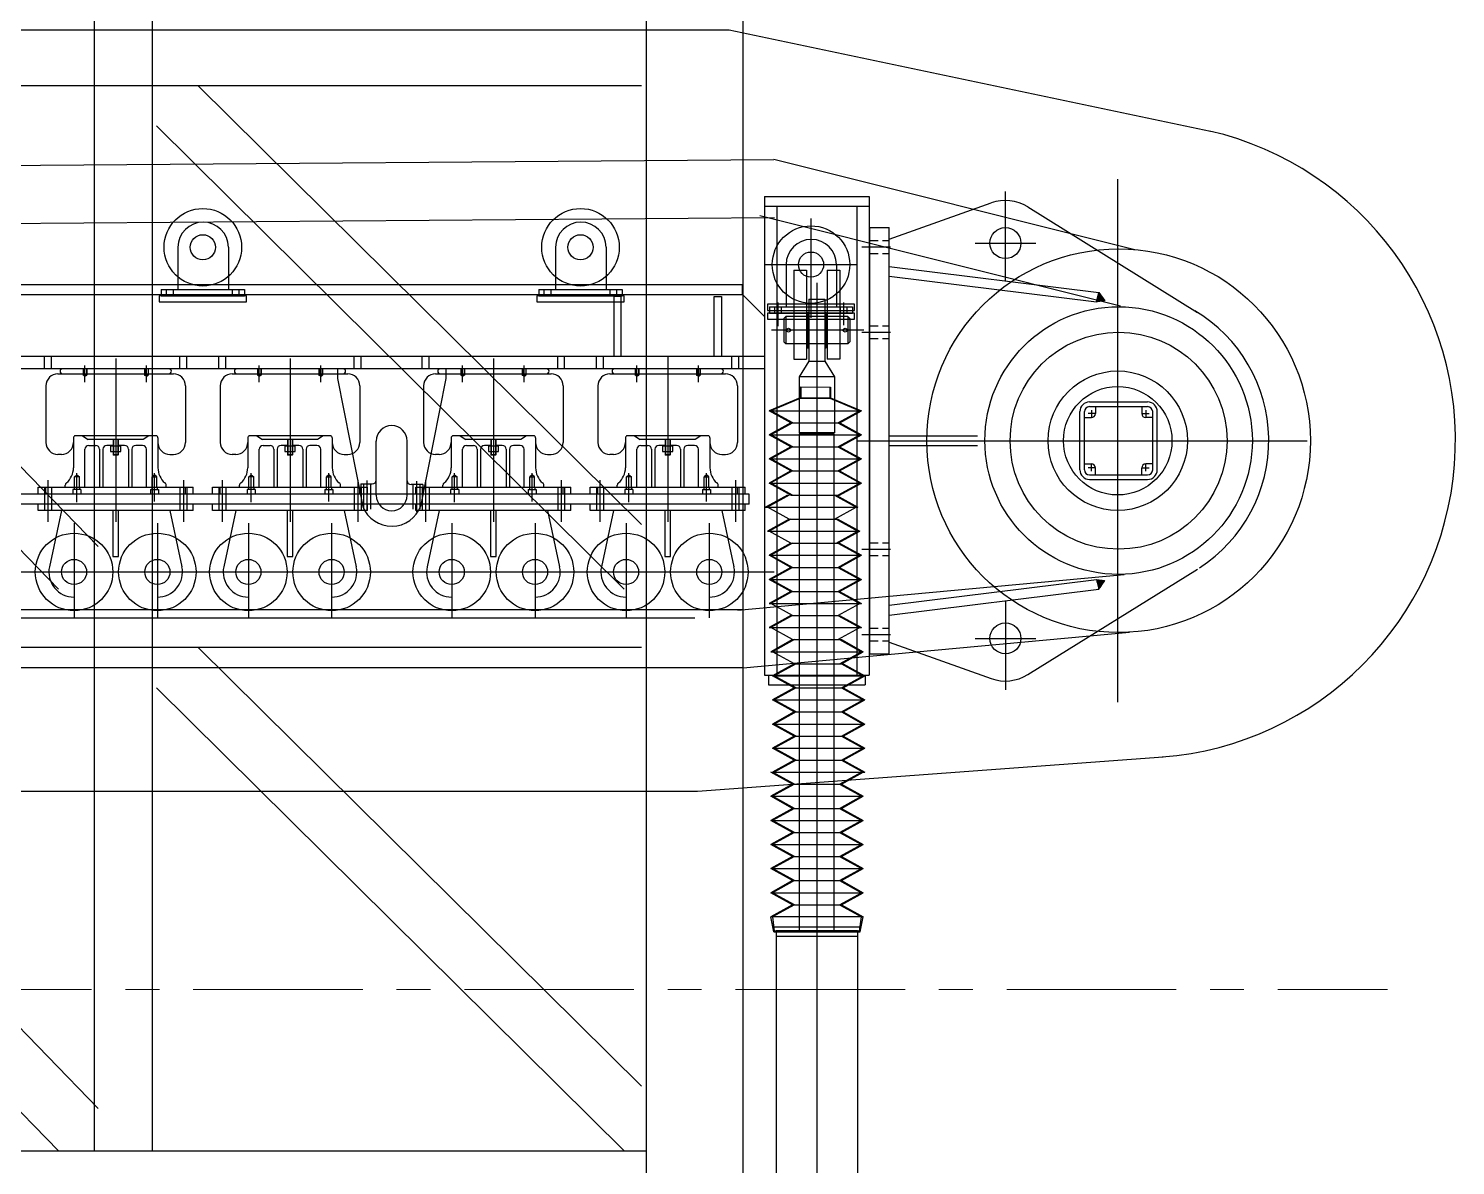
# Model space of a CAD drawing. Extents: x -114252 to 133381, y -28335 to 130380.
# Drawn here: x 63491 to 67174, y 11156 to 14090 of the extents above; entities that cross this region are included whole.
import ezdxf

# ---------------------------------------------------------------- set-up
doc = ezdxf.new("R2010")
doc.units = 0
doc.header["$LTSCALE"] = 3.5
doc.header["$MEASUREMENT"] = 0
doc.linetypes.add('CENTER', pattern=[2, 1.25, -0.25, 0.25, -0.25])
doc.linetypes.add('HIDDEN', pattern=[0.375, 0.25, -0.125])
doc.layers.get('0').update_dxf_attribs({"linetype": 'CONTINUOUS'})
doc.layers.add('CENTRELINES', color=1, linetype='CENTER', lineweight=5)
doc.layers.add('piplayeq', color=200, linetype='CONTINUOUS')

# ---------------------------------------------------------------- blocks, each defined once
blk = doc.blocks.new('tensioner_profile')
h = blk.add_hatch()
h.set_pattern_fill('ANSI31', color=256, angle=90, style=0)
h.set_pattern_definition([(315, (46008.77152, 100626.97572), (0.08838834765, 0.08838834765), [])])
h.paths.add_polyline_path([(3228.2, 1777.5), (3212.9, 1799.3), (3212.8, 1799.3), (3207.1, 1775), (3207.3, 1775, -0.014497)])
h = blk.add_hatch()
h.set_pattern_fill('ANSI31', color=256, angle=90, style=0)
h.set_pattern_definition([(45, (46008.77152, -97793.79885), (0.08838834765, -0.08838834765), [])])
h.paths.add_polyline_path([(3228.2, 1055.7), (3212.9, 1033.8), (3212.8, 1033.8), (3207.1, 1058.2), (3207.3, 1058.2, 0.014497)])
for p, q in [((2295, -566), (2295, 3972.8)), ((2045, -566), (2045, 3673.8)), ((620, -416), (620, 3498.4)), ((770, -416), (770, 3498.4)), ((-2138, 2477), (2258.8, 2477)), ((2258.8, 2477), (3501.6, 2215.8)), ((-2032.3, 2333.6), (2032.3, 2333.6)), ((630, 1143.3), (-527.5, 2333.6)), ((2032.3, 1200.5), (887.4, 2333.6)), ((527.5, 1033.6), (-630, 2223.9)), ((1987.6, 1033.6), (780, 2228.8)), ((-2595.6, 2104.2), (2374.4, 2142.6)), ((3305.7, 1909.2), (2374.4, 2142.6)), ((3261.8, 741.7), (3261.8, 2091.4)), ((2350, 2046.6), (2350, 811.6)), ((2350, 2046.6), (2620, 2046.6)), ((2620, 2046.6), (2620, 811.6)), ((2671.8, 1936.6), (2934.9, 2030.3)), ((-2594.4, 1954.2), (2375.5, 1992.6)), ((3269.3, 1763.7), (2337.9, 1997.1)), ((2350, 2021.6), (2620, 2021.6)), ((2381.8, 2021.6), (2381.8, 811.6)), ((2588.1, 2021.6), (2588.1, 811.6)), ((3029.9, 2020.1), (3467.8, 1747.8)), ((2621.8, 1966.6), (2671.8, 1966.6)), ((2621.8, 866.6), (2621.8, 1966.6)), ((2671.8, 866.6), (2671.8, 1966.6)), ((2426, 1856.9), (2426, 1626.9)), ((2426, 1856.9), (2458, 1856.9)), ((2458, 1856.9), (2458, 1626.9)), ((2512, 1856.9), (2512, 1626.9)), ((2512, 1856.9), (2544, 1856.9)), ((2544, 1856.9), (2544, 1626.9)), ((2671.8, 1866.6), (3212.9, 1799.3)), ((-2292.9, 1819.7), (2292.9, 1819.7)), ((806.2, 1790.8), (806.2, 1806.8)), ((823.8, 1790.8), (823.8, 1806.8)), ((976.2, 1790.8), (976.2, 1806.8)), ((993.7, 1790.8), (993.7, 1806.8)), ((1781.2, 1790.8), (1781.2, 1806.8)), ((1798.8, 1790.8), (1798.8, 1806.8)), ((1951.2, 1790.8), (1951.2, 1806.8)), ((1968.7, 1790.8), (1968.7, 1806.8)), ((2292.9, 1794.3), (2292.9, 1819.7)), ((2485, 1823.7), (2485, -2314.6)), ((2671.8, 1840.9), (3207.1, 1775)), ((-2292.9, 1794.3), (2292.9, 1794.3)), ((2350, 1737.1), (2292.9, 1794.3)), ((2464, 1781.9), (2506, 1781.9)), ((2464, 1781.9), (2464, 1621.9)), ((2506, 1781.9), (2506, 1621.9)), ((3207.1, 1775), (3212.8, 1799.3)), ((3212.9, 1799.3), (3228.2, 1777.5)), ((2376.2, 1746.1), (2376.2, 1762.1)), ((2393.7, 1746.1), (2393.7, 1762.1)), ((2405, 1736.9), (2400, 1731.9)), ((2400, 1731.9), (2400, 1671.9)), ((2565, 1736.9), (2405, 1736.9)), ((2405, 1736.9), (2405, 1666.9)), ((2460.5, 1747.9), (2460.5, 1655.9)), ((2460.5, 1747.9), (2464, 1747.9)), ((2506, 1747.9), (2509.5, 1747.9)), ((2509.5, 1747.9), (2509.5, 1655.9)), ((2546.2, 1746.1), (2546.2, 1762.1)), ((2563.7, 1746.1), (2563.7, 1762.1)), ((2570, 1731.9), (2565, 1736.9)), ((2565, 1736.9), (2565, 1666.9)), ((2570, 1731.9), (2570, 1671.9)), ((2606.6, 1701.9), (2368.4, 1701.9)), ((2400, 1671.9), (2405, 1666.9)), ((2565, 1666.9), (2405, 1666.9)), ((2570, 1671.9), (2565, 1666.9)), ((2350, 1633.9), (-2350, 1633.9)), ((2100, 1632.9), (2100, 1264.1)), ((2426, 1626.9), (2458, 1626.9)), ((2464, 1621.9), (2439, 1581.9)), ((2460.5, 1655.9), (2464, 1655.9)), ((2464, 1621.9), (2506, 1621.9)), ((2506, 1655.9), (2509.5, 1655.9)), ((2506, 1621.9), (2531, 1581.9)), ((2544, 1626.9), (2512, 1626.9)), ((2350, 1602.1), (-2350, 1602.1)), ((526, 1589.4), (824, 1589.4)), ((590.8, 1602.1), (590.8, 1586.2)), ((595.6, 1583.5), (590.8, 1586.2)), ((600.4, 1586.2), (590.8, 1586.2)), ((591.6, 1602.1), (591.6, 1586.2)), ((595.6, 1583.5), (600.4, 1586.2)), ((599.6, 1602.1), (599.6, 1586.2)), ((600.4, 1602.1), (600.4, 1586.2)), ((749.6, 1602.1), (749.6, 1586.2)), ((754.4, 1583.5), (749.6, 1586.2)), ((749.6, 1586.2), (759.2, 1586.2)), ((750.4, 1602.1), (750.4, 1586.2)), ((754.4, 1583.5), (759.2, 1586.2)), ((758.4, 1602.1), (758.4, 1586.2)), ((759.2, 1602.1), (759.2, 1586.2)), ((976, 1589.4), (1274, 1589.4)), ((1040.8, 1602.1), (1040.8, 1586.2)), ((1045.6, 1583.5), (1040.8, 1586.2)), ((1050.4, 1586.2), (1040.8, 1586.2)), ((1041.6, 1602.1), (1041.6, 1586.2)), ((1045.6, 1583.5), (1050.4, 1586.2)), ((1049.6, 1602.1), (1049.6, 1586.2)), ((1050.4, 1602.1), (1050.4, 1586.2)), ((1199.6, 1602.1), (1199.6, 1586.2)), ((1204.4, 1583.5), (1199.6, 1586.2)), ((1199.6, 1586.2), (1209.2, 1586.2)), ((1200.4, 1602.1), (1200.4, 1586.2)), ((1204.4, 1583.5), (1209.2, 1586.2)), ((1208.4, 1602.1), (1208.4, 1586.2)), ((1209.2, 1602.1), (1209.2, 1586.2)), ((1247.5, 1602.1), (1247.5, 1577.1)), ((1501, 1589.4), (1799, 1589.4)), ((1527.5, 1602.1), (1527.5, 1577.1)), ((1565.8, 1602.1), (1565.8, 1586.2)), ((1570.6, 1583.5), (1565.8, 1586.2)), ((1575.4, 1586.2), (1565.8, 1586.2)), ((1566.6, 1602.1), (1566.6, 1586.2)), ((1570.6, 1583.5), (1575.4, 1586.2)), ((1574.6, 1602.1), (1574.6, 1586.2)), ((1575.4, 1602.1), (1575.4, 1586.2)), ((1724.6, 1602.1), (1724.6, 1586.2)), ((1729.4, 1583.5), (1724.6, 1586.2)), ((1724.6, 1586.2), (1734.2, 1586.2)), ((1725.4, 1602.1), (1725.4, 1586.2)), ((1729.4, 1583.5), (1734.2, 1586.2)), ((1733.4, 1602.1), (1733.4, 1586.2)), ((1734.2, 1602.1), (1734.2, 1586.2)), ((1951, 1589.4), (2249, 1589.4)), ((2015.8, 1602.1), (2015.8, 1586.2)), ((2020.6, 1583.5), (2015.8, 1586.2)), ((2025.4, 1586.2), (2015.8, 1586.2)), ((2016.6, 1602.1), (2016.6, 1586.2)), ((2020.6, 1583.5), (2025.4, 1586.2)), ((2024.6, 1602.1), (2024.6, 1586.2)), ((2025.4, 1602.1), (2025.4, 1586.2)), ((2174.6, 1602.1), (2174.6, 1586.2)), ((2179.4, 1583.5), (2174.6, 1586.2)), ((2174.6, 1586.2), (2184.2, 1586.2)), ((2175.4, 1602.1), (2175.4, 1586.2)), ((2179.4, 1583.5), (2184.2, 1586.2)), ((2183.4, 1602.1), (2183.4, 1586.2)), ((2184.2, 1602.1), (2184.2, 1586.2)), ((495, 1558.4), (495, 1412.2)), ((855, 1558.4), (855, 1412.2)), ((945, 1558.4), (945, 1412.2)), ((1247.5, 1577.1), (1312.9, 1246.9)), ((1305, 1558.4), (1305, 1412.2)), ((1527.5, 1577.1), (1462.1, 1246.9)), ((1470, 1558.4), (1470, 1412.2)), ((1830, 1558.4), (1830, 1412.2)), ((1920, 1558.4), (1920, 1412.2)), ((2280, 1558.4), (2280, 1412.2)), ((2531, 1581.9), (2439, 1581.9)), ((2439, 1581.9), (2439, 1436.9)), ((2442, 1555.3), (2520.4, 1555.2)), ((2442, 1555.3), (2442, 1527.2)), ((2520.4, 1555.2), (2520.4, 1527.2)), ((2531, 1581.9), (2531, 1436.9)), ((2442, 1527.2), (2362, 1493.9)), ((2442, 1527.2), (2520.4, 1527.2)), ((2520.4, 1527.2), (2600.3, 1493.9)), ((3189, 1516.6), (3339, 1516.6)), ((2418.2, 1462.8), (2362, 1493.9)), ((2362, 1493.9), (2600.3, 1493.9)), ((2544.1, 1462.8), (2600.3, 1493.9)), ((3164, 1341.6), (3164, 1491.6)), ((3176, 1341.6), (3176, 1491.6)), ((3176, 1476.6), (3194, 1476.6)), ((3202.6, 1486.6), (3185.5, 1486.6)), ((3189, 1504.6), (3339, 1504.6)), ((3194, 1495.1), (3194, 1478)), ((3204, 1504.6), (3204, 1486.6)), ((3324, 1504.6), (3324, 1486.6)), ((3325.5, 1486.6), (3342.6, 1486.6)), ((3334, 1495.1), (3334, 1478)), ((3352, 1476.6), (3334, 1476.6)), ((3352, 1341.6), (3352, 1491.6)), ((3364, 1341.6), (3364, 1491.6)), ((2418.2, 1462.8), (2362, 1431.7)), ((2418, 1462.9), (2543.9, 1462.9)), ((2531, 1436.9), (2439, 1436.9)), ((2440, 1433.9), (2441.4, 1436.9)), ((2530, 1433.9), (2528.6, 1436.9)), ((2544.1, 1462.8), (2600.3, 1431.7)), ((566, 1424.2), (566, 1346.6)), ((779, 1429.2), (571, 1429.2)), ((589.5, 1429.2), (603.7, 1419.7)), ((746.3, 1419.7), (603.7, 1419.7)), ((605.6, 1404.4), (623.4, 1404.4)), ((668.6, 1404.4), (651.9, 1404.4)), ((668.6, 1419.7), (668.6, 1380)), ((669.6, 1419.7), (669.6, 1379)), ((680.3, 1419.7), (680.3, 1379)), ((681.3, 1419.7), (681.3, 1380)), ((698.1, 1404.4), (681.3, 1404.4)), ((744.4, 1404.4), (726.6, 1404.4)), ((760.5, 1429.2), (746.3, 1419.7)), ((784, 1424.2), (784, 1346.6)), ((1016, 1424.2), (1016, 1346.6)), ((1229, 1429.2), (1021, 1429.2)), ((1039.5, 1429.2), (1053.7, 1419.7)), ((1196.3, 1419.7), (1053.7, 1419.7)), ((1055.6, 1404.4), (1073.4, 1404.4)), ((1118.6, 1404.4), (1101.9, 1404.4)), ((1118.6, 1419.7), (1118.6, 1380)), ((1119.6, 1419.7), (1119.6, 1379)), ((1130.3, 1419.7), (1130.3, 1379)), ((1131.3, 1419.7), (1131.3, 1380)), ((1148.1, 1404.4), (1131.3, 1404.4)), ((1194.4, 1404.4), (1176.6, 1404.4)), ((1210.5, 1429.2), (1196.3, 1419.7)), ((1234, 1424.2), (1234, 1346.6)), ((1347.5, 1275.8), (1347.5, 1415.8)), ((1427.5, 1275.8), (1427.5, 1415.8)), ((1541, 1424.2), (1541, 1346.6)), ((1754, 1429.2), (1546, 1429.2)), ((1564.5, 1429.2), (1578.7, 1419.7)), ((1721.3, 1419.7), (1578.7, 1419.7)), ((1580.6, 1404.4), (1598.4, 1404.4)), ((1643.6, 1404.4), (1626.9, 1404.4)), ((1643.6, 1419.7), (1643.6, 1380)), ((1644.6, 1419.7), (1644.6, 1379)), ((1655.3, 1419.7), (1655.3, 1379)), ((1656.3, 1419.7), (1656.3, 1380)), ((1673.1, 1404.4), (1656.3, 1404.4)), ((1719.4, 1404.4), (1701.6, 1404.4)), ((1735.5, 1429.2), (1721.3, 1419.7)), ((1759, 1424.2), (1759, 1346.6)), ((1991, 1424.2), (1991, 1346.6)), ((2204, 1429.2), (1996, 1429.2)), ((2014.5, 1429.2), (2028.7, 1419.7)), ((2171.3, 1419.7), (2028.7, 1419.7)), ((2030.6, 1404.4), (2048.4, 1404.4)), ((2093.6, 1404.4), (2076.9, 1404.4)), ((2093.6, 1419.7), (2093.6, 1380)), ((2094.6, 1419.7), (2094.6, 1379)), ((2105.3, 1419.7), (2105.3, 1379)), ((2106.3, 1419.7), (2106.3, 1380)), ((2123.1, 1404.4), (2106.3, 1404.4)), ((2169.4, 1404.4), (2151.6, 1404.4)), ((2185.5, 1429.2), (2171.3, 1419.7)), ((2209, 1424.2), (2209, 1346.6)), ((2418, 1400.7), (2361.8, 1369.6)), ((2418.2, 1400.6), (2362, 1431.7)), ((2362, 1431.7), (2600.3, 1431.7)), ((2418.2, 1400.6), (2544.1, 1400.6)), ((2418.2, 1400.6), (2535, 1400.6)), ((2530, 1433.9), (2440, 1433.9)), ((2440, 151.9), (2440, 1433.9)), ((2530, 151.9), (2530, 1433.9)), ((2543.9, 1400.7), (2600.1, 1369.6)), ((2544.1, 1400.6), (2600.3, 1431.7)), ((2671.8, 1429.1), (2899.5, 1429.1)), ((2671.8, 1404.1), (2899.5, 1404.1)), ((2794.7, 1416.6), (3728.9, 1416.6)), ((535, 1381.2), (526, 1381.2)), ((595.6, 1296.4), (595.6, 1394.4)), ((633.4, 1394.4), (633.4, 1296.4)), ((641.9, 1394.4), (641.9, 1296.4)), ((669.6, 1379), (668.6, 1380)), ((681.3, 1380), (668.6, 1380)), ((680.3, 1379), (669.6, 1379)), ((681.3, 1380), (680.3, 1379)), ((708.1, 1394.4), (708.1, 1296.4)), ((716.6, 1394.4), (716.6, 1296.4)), ((754.4, 1296.4), (754.4, 1394.4)), ((815, 1381.2), (824, 1381.2)), ((985, 1381.2), (976, 1381.2)), ((1045.6, 1296.4), (1045.6, 1394.4)), ((1083.4, 1394.4), (1083.4, 1296.4)), ((1091.9, 1394.4), (1091.9, 1296.4)), ((1119.6, 1379), (1118.6, 1380)), ((1131.3, 1380), (1118.6, 1380)), ((1130.3, 1379), (1119.6, 1379)), ((1131.3, 1380), (1130.3, 1379)), ((1158.1, 1394.4), (1158.1, 1296.4)), ((1166.6, 1394.4), (1166.6, 1296.4)), ((1204.4, 1296.4), (1204.4, 1394.4)), ((1265, 1381.2), (1274, 1381.2)), ((1510, 1381.2), (1501, 1381.2)), ((1570.6, 1296.4), (1570.6, 1394.4)), ((1608.4, 1394.4), (1608.4, 1296.4)), ((1616.9, 1394.4), (1616.9, 1296.4)), ((1644.6, 1379), (1643.6, 1380)), ((1656.3, 1380), (1643.6, 1380)), ((1655.3, 1379), (1644.6, 1379)), ((1656.3, 1380), (1655.3, 1379)), ((1683.1, 1394.4), (1683.1, 1296.4)), ((1691.6, 1394.4), (1691.6, 1296.4)), ((1729.4, 1296.4), (1729.4, 1394.4)), ((1790, 1381.2), (1799, 1381.2)), ((1960, 1381.2), (1951, 1381.2)), ((2020.6, 1296.4), (2020.6, 1394.4)), ((2058.4, 1394.4), (2058.4, 1296.4)), ((2066.9, 1394.4), (2066.9, 1296.4)), ((2094.6, 1379), (2093.6, 1380)), ((2106.3, 1380), (2093.6, 1380)), ((2105.3, 1379), (2094.6, 1379)), ((2106.3, 1380), (2105.3, 1379)), ((2133.1, 1394.4), (2133.1, 1296.4)), ((2141.6, 1394.4), (2141.6, 1296.4)), ((2179.4, 1296.4), (2179.4, 1394.4)), ((2240, 1381.2), (2249, 1381.2)), ((2361.8, 1369.6), (2600.1, 1369.6)), ((2418, 1338.5), (2361.8, 1369.6)), ((2543.9, 1338.5), (2600.1, 1369.6)), ((568.5, 1323.3), (574.9, 1328.4)), ((574.9, 1258), (574.9, 1332.6)), ((574.9, 1328.4), (581.2, 1323.3)), ((775.1, 1328.4), (768.8, 1323.3)), ((775.1, 1259.4), (775.1, 1332.6)), ((781.5, 1323.3), (775.1, 1328.4)), ((1018.5, 1323.3), (1024.9, 1328.4)), ((1024.9, 1258), (1024.9, 1332.6)), ((1024.9, 1328.4), (1031.2, 1323.3)), ((1225.1, 1328.4), (1218.8, 1323.3)), ((1225.1, 1259.4), (1225.1, 1332.6)), ((1231.5, 1323.3), (1225.1, 1328.4)), ((1543.5, 1323.3), (1549.9, 1328.4)), ((1549.9, 1258), (1549.9, 1332.6)), ((1549.9, 1328.4), (1556.2, 1323.3)), ((1750.1, 1328.4), (1743.8, 1323.3)), ((1750.1, 1259.4), (1750.1, 1332.6)), ((1756.5, 1323.3), (1750.1, 1328.4)), ((1993.5, 1323.3), (1999.9, 1328.4)), ((1999.9, 1258), (1999.9, 1332.6)), ((1999.9, 1328.4), (2006.2, 1323.3)), ((2200.1, 1328.4), (2193.8, 1323.3)), ((2200.1, 1259.4), (2200.1, 1332.6)), ((2206.5, 1323.3), (2200.1, 1328.4)), ((2418, 1338.5), (2361.8, 1307.4)), ((2418, 1338.5), (2543.9, 1338.5)), ((2418, 1338.5), (2534.8, 1338.5)), ((2543.9, 1338.5), (2600.1, 1307.4)), ((3176, 1356.6), (3194, 1356.6)), ((3202.6, 1346.6), (3185.5, 1346.6)), ((3189, 1328.6), (3339, 1328.6)), ((3194, 1338), (3194, 1355.1)), ((3204, 1328.6), (3204, 1346.6)), ((3324, 1328.6), (3324, 1346.6)), ((3325.5, 1346.6), (3342.6, 1346.6)), ((3352, 1356.6), (3334, 1356.6)), ((3334, 1338), (3334, 1355.1)), ((475, 1296.4), (875, 1296.4)), ((475, 1278.3), (475, 1296.4)), ((491, 1296.4), (491, 1236.9)), ((495, 1278.3), (495, 1296.4)), ((500, 1314.7), (500, 1207.5)), ((509, 1296.4), (509, 1236.9)), ((544.8, 1296.4), (544.8, 1301.5)), ((564.4, 1290.8), (564.4, 1278.3)), ((585.4, 1290.8), (564.4, 1290.8)), ((567.9, 1296.4), (567.9, 1290.8)), ((581.2, 1323.3), (568.5, 1323.3)), ((568.5, 1296.4), (568.5, 1323.3)), ((581.2, 1296.4), (581.2, 1323.3)), ((581.9, 1296.4), (581.9, 1290.8)), ((585.4, 1290.8), (585.4, 1278.3)), ((764.6, 1290.8), (764.6, 1278.3)), ((764.6, 1290.8), (785.6, 1290.8)), ((768.1, 1296.4), (768.1, 1290.8)), ((768.8, 1323.3), (781.5, 1323.3)), ((768.8, 1296.4), (768.8, 1323.3)), ((781.5, 1296.4), (781.5, 1323.3)), ((782.1, 1296.4), (782.1, 1290.8)), ((785.6, 1290.8), (785.6, 1278.3)), ((805.2, 1296.4), (805.2, 1301.5)), ((841, 1296.4), (841, 1236.9)), ((850, 1314.7), (850, 1207.5)), ((855, 1278.3), (855, 1296.4)), ((859, 1296.4), (859, 1236.9)), ((875, 1278.3), (875, 1296.4)), ((925, 1296.4), (1325, 1296.4)), ((925, 1278.3), (925, 1296.4)), ((941, 1296.4), (941, 1236.9)), ((945, 1278.3), (945, 1296.4)), ((950, 1314.7), (950, 1207.5)), ((959, 1296.4), (959, 1236.9)), ((994.8, 1296.4), (994.8, 1301.5)), ((1014.4, 1290.8), (1014.4, 1278.3)), ((1035.4, 1290.8), (1014.4, 1290.8)), ((1017.9, 1296.4), (1017.9, 1290.8)), ((1031.2, 1323.3), (1018.5, 1323.3)), ((1018.5, 1296.4), (1018.5, 1323.3)), ((1031.2, 1296.4), (1031.2, 1323.3)), ((1031.9, 1296.4), (1031.9, 1290.8)), ((1035.4, 1290.8), (1035.4, 1278.3)), ((1214.6, 1290.8), (1214.6, 1278.3)), ((1214.6, 1290.8), (1235.6, 1290.8)), ((1218.1, 1296.4), (1218.1, 1290.8)), ((1218.8, 1323.3), (1231.5, 1323.3)), ((1218.8, 1296.4), (1218.8, 1323.3)), ((1231.5, 1296.4), (1231.5, 1323.3)), ((1232.1, 1296.4), (1232.1, 1290.8)), ((1235.6, 1290.8), (1235.6, 1278.3)), ((1255.2, 1296.4), (1255.2, 1301.5)), ((1291, 1296.4), (1291, 1236.9)), ((1300, 1314.7), (1300, 1207.5)), ((1305, 1278.3), (1305, 1296.4)), ((1307.5, 1305.1), (1307.5, 1278.3)), ((1307.5, 1305.1), (1337.5, 1305.1)), ((1309, 1296.4), (1309, 1236.9)), ((1314.5, 1305.1), (1314.5, 1240.2)), ((1323.5, 1314), (1323.5, 1235.6)), ((1325, 1278.3), (1325, 1296.4)), ((1332.5, 1305.1), (1332.5, 1240.2)), ((1467.5, 1303.3), (1437.5, 1303.3)), ((1442.5, 1303.3), (1442.5, 1240.2)), ((1450, 1296.4), (1850, 1296.4)), ((1450, 1278.3), (1450, 1296.4)), ((1451.5, 1312.2), (1451.5, 1232.9)), ((1460.5, 1303.3), (1460.5, 1240.2)), ((1466, 1296.4), (1466, 1236.9)), ((1467.5, 1303.3), (1467.5, 1278.3)), ((1470, 1278.3), (1470, 1296.4)), ((1475, 1314.7), (1475, 1207.5)), ((1484, 1296.4), (1484, 1236.9)), ((1519.8, 1296.4), (1519.8, 1301.5)), ((1539.4, 1290.8), (1539.4, 1278.3)), ((1560.4, 1290.8), (1539.4, 1290.8)), ((1542.9, 1296.4), (1542.9, 1290.8)), ((1556.2, 1323.3), (1543.5, 1323.3)), ((1543.5, 1296.4), (1543.5, 1323.3)), ((1556.2, 1296.4), (1556.2, 1323.3)), ((1556.9, 1296.4), (1556.9, 1290.8)), ((1560.4, 1290.8), (1560.4, 1278.3)), ((1739.6, 1290.8), (1739.6, 1278.3)), ((1739.6, 1290.8), (1760.6, 1290.8)), ((1743.1, 1296.4), (1743.1, 1290.8)), ((1743.8, 1323.3), (1756.5, 1323.3)), ((1743.8, 1296.4), (1743.8, 1323.3)), ((1756.5, 1296.4), (1756.5, 1323.3)), ((1757.1, 1296.4), (1757.1, 1290.8)), ((1760.6, 1290.8), (1760.6, 1278.3)), ((1780.2, 1296.4), (1780.2, 1301.5)), ((1816, 1296.4), (1816, 1236.9)), ((1825, 1314.7), (1825, 1207.5)), ((1830, 1278.3), (1830, 1296.4)), ((1834, 1296.4), (1834, 1236.9)), ((1850, 1278.3), (1850, 1296.4)), ((1900, 1296.4), (2300, 1296.4)), ((1900, 1278.3), (1900, 1296.4)), ((1916, 1296.4), (1916, 1236.9)), ((1917.5, 1303.3), (1917.5, 1303.3)), ((1920, 1278.3), (1920, 1296.4)), ((1925, 1314.7), (1925, 1207.5)), ((1934, 1296.4), (1934, 1236.9)), ((1969.8, 1296.4), (1969.8, 1301.5)), ((1989.4, 1290.8), (1989.4, 1278.3)), ((2010.4, 1290.8), (1989.4, 1290.8)), ((1992.9, 1296.4), (1992.9, 1290.8)), ((2006.2, 1323.3), (1993.5, 1323.3)), ((1993.5, 1296.4), (1993.5, 1323.3)), ((2006.2, 1296.4), (2006.2, 1323.3)), ((2006.9, 1296.4), (2006.9, 1290.8)), ((2010.4, 1290.8), (2010.4, 1278.3)), ((2189.6, 1290.8), (2189.6, 1278.3)), ((2189.6, 1290.8), (2210.6, 1290.8)), ((2193.1, 1296.4), (2193.1, 1290.8)), ((2193.8, 1323.3), (2206.5, 1323.3)), ((2193.8, 1296.4), (2193.8, 1323.3)), ((2206.5, 1296.4), (2206.5, 1323.3)), ((2207.1, 1296.4), (2207.1, 1290.8)), ((2210.6, 1290.8), (2210.6, 1278.3)), ((2230.2, 1296.4), (2230.2, 1301.5)), ((2266, 1296.4), (2266, 1236.9)), ((2275, 1314.7), (2275, 1207.5)), ((2280, 1278.3), (2280, 1296.4)), ((2284, 1296.4), (2284, 1236.9)), ((2300, 1278.3), (2300, 1296.4)), ((2361.8, 1307.4), (2600.1, 1307.4)), ((2418, 1276.3), (2361.8, 1307.4)), ((2543.9, 1276.3), (2600.1, 1307.4)), ((3189, 1316.6), (3339, 1316.6)), ((2310, 1278.3), (-2310, 1278.3)), ((2310, 1252.9), (-2310, 1252.9)), ((2310, 1252.9), (2310, 1278.3)), ((2409, 1276.4), (2352.9, 1245.3)), ((2418, 1276.3), (2543.9, 1276.3)), ((2418, 1276.3), (2534.8, 1276.3)), ((2535, 1276.4), (2591.1, 1245.3)), ((535, 1236.9), (503.9, 1091.5)), ((815, 1236.9), (846.1, 1091.5)), ((985, 1236.9), (953.9, 1091.5)), ((1265, 1236.9), (1296.1, 1091.5)), ((1510, 1236.9), (1478.9, 1091.5)), ((1790, 1236.9), (1821.1, 1091.5)), ((1960, 1236.9), (1928.9, 1091.5)), ((2240, 1236.9), (2271.1, 1091.5)), ((2352.9, 1245.3), (2591.1, 1245.3)), ((782.5, 1204.2), (782.5, 959.1)), ((1232.5, 1204.2), (1232.5, 959.1)), ((1757.5, 1204.2), (1757.5, 959.1)), ((2207.5, 1204.2), (2207.5, 959.1)), ((2413.5, 1214.2), (2357.3, 1183.1)), ((2357.3, 1183.1), (2595.6, 1183.1)), ((2413.5, 1214.2), (2539.4, 1214.2)), ((2413.5, 1214.2), (2530.3, 1214.2)), ((2413.5, 1214.2), (2530.3, 1214.2)), ((2539.4, 1214.2), (2595.6, 1183.1)), ((2539.4, 1152), (2595.6, 1183.1)), ((2418, 1152), (2361.8, 1120.9)), ((2418, 1152), (2543.9, 1152)), ((2418, 1152), (2534.8, 1152)), ((2543.9, 1152), (2600.1, 1120.9)), ((2418, 1089.8), (2361.8, 1120.9)), ((2361.8, 1120.9), (2600.1, 1120.9)), ((2543.9, 1089.8), (2600.1, 1120.9)), ((2280.8, 979.6), (3278.3, 1071.7)), ((2418, 1089.8), (2361.8, 1058.7)), ((2418, 1089.8), (2543.9, 1089.8)), ((2418, 1089.8), (2534.8, 1089.8)), ((2543.9, 1089.8), (2600.1, 1058.7)), ((3029.9, 813.1), (3467.8, 1085.4)), ((2418, 1027.6), (2361.8, 1058.7)), ((2361.8, 1058.7), (2600.1, 1058.7)), ((2543.9, 1027.6), (2600.1, 1058.7)), ((2671.8, 992.3), (3207.1, 1058.2)), ((2671.8, 966.6), (3212.9, 1033.8)), ((3207.1, 1058.2), (3212.8, 1033.8)), ((3212.9, 1033.8), (3228.2, 1055.7)), ((2418, 1027.6), (2361.8, 996.5)), ((2361.8, 996.5), (2600.1, 996.5)), ((2418, 1027.6), (2543.9, 1027.6)), ((2543.9, 1027.6), (2600.1, 996.5)), ((2294.6, 980.2), (-2245.1, 980.4)), ((2418, 965.4), (2361.8, 934.3)), ((2422.4, 965.4), (2539.2, 965.4)), ((2543.9, 965.4), (2600.1, 934.3)), ((2294.6, 830.2), (3292.1, 922.3)), ((2361.8, 934.3), (2600.1, 934.3)), ((2422.5, 903.2), (2366.3, 872.1)), ((2422.4, 903.2), (2539.2, 903.2)), ((2422.4, 903.2), (2539.2, 903.2)), ((2422.5, 903.2), (2548.4, 903.2)), ((2548.4, 903.2), (2604.6, 872.1)), ((2671.8, 896.6), (2934.9, 802.9)), ((-2032.3, 883.6), (2032.3, 883.6)), ((630, -306.7), (-527.5, 883.6)), ((2032.3, -249.5), (887.4, 883.6)), ((2366.3, 872.1), (2604.6, 872.1)), ((2548.4, 841), (2604.6, 872.1)), ((2621.8, 866.6), (2671.8, 866.6)), ((2294.6, 830.2), (-2245.1, 830.4)), ((2350, 811.6), (2620, 811.6)), ((2360, 811.6), (2360, 786.6)), ((2426.9, 841), (2370.8, 809.9)), ((2426.9, 841), (2552.9, 841)), ((2426.9, 841), (2543.7, 841)), ((2552.9, 841), (2609, 809.9)), ((2610, 811.6), (2610, 786.6)), ((527.5, -416.4), (-630, 773.9)), ((1987.6, -416.4), (780, 778.8)), ((2360, 786.6), (2610, 786.6)), ((2426.9, 778.8), (2370.8, 809.9)), ((2370.8, 809.9), (2609, 809.9)), ((2426.9, 778.8), (2370.8, 747.7)), ((2426.9, 778.8), (2552.9, 778.8)), ((2426.9, 778.8), (2543.7, 778.8)), ((2552.9, 778.8), (2609, 809.9)), ((2552.9, 778.8), (2609, 747.7)), ((2426.9, 716.6), (2370.8, 747.7)), ((2370.8, 747.7), (2609, 747.7)), ((2552.9, 716.6), (2609, 747.7)), ((2426.9, 716.6), (2370.8, 685.5)), ((2426.9, 716.6), (2552.9, 716.6)), ((2552.9, 716.6), (2609, 685.5)), ((2370.8, 685.5), (2609, 685.5)), ((2426.9, 654.4), (2370.8, 685.5)), ((2552.9, 654.4), (2609, 685.5)), ((2426.9, 654.4), (2370.8, 623.3)), ((2426.9, 654.4), (2552.9, 654.4)), ((2426.9, 654.4), (2543.7, 654.4)), ((2552.9, 654.4), (2609, 623.3)), ((2177.1, 512.2), (3379.3, 600.5)), ((2370.8, 623.3), (2609, 623.3)), ((2426.9, 592.2), (2370.8, 623.3)), ((2426.9, 592.2), (2370.8, 561.1)), ((2426.9, 592.2), (2552.9, 592.2)), ((2426.9, 592.2), (2543.7, 592.2)), ((2552.9, 592.2), (2609, 623.3)), ((2552.9, 592.2), (2609, 561.1)), ((2422.5, 530), (2366.3, 561.1)), ((2370.8, 561.1), (2609, 561.1)), ((2548.4, 530), (2604.6, 561.1)), ((2422.5, 530), (2366.3, 498.9)), ((2422.5, 530), (2548.4, 530)), ((2548.4, 530), (2604.6, 498.9)), ((-2036.4, 512.2), (2177.1, 512.2)), ((2422.5, 467.8), (2366.3, 498.9)), ((2366.3, 498.9), (2604.6, 498.9)), ((2548.4, 467.8), (2604.6, 498.9)), ((2422.5, 467.8), (2366.3, 436.7)), ((2422.5, 467.8), (2548.4, 467.8)), ((2422.5, 467.8), (2539.2, 467.8)), ((2548.4, 467.8), (2604.6, 436.7)), ((2422.5, 405.7), (2366.3, 436.7)), ((2366.3, 436.7), (2604.6, 436.7)), ((2422.5, 405.7), (2366.3, 374.6)), ((2422.5, 405.7), (2548.4, 405.7)), ((2422.5, 405.7), (2539.2, 405.7)), ((2548.4, 405.7), (2604.6, 436.7)), ((2548.4, 405.7), (2604.6, 374.6)), ((2422.5, 343.5), (2366.3, 374.6)), ((2366.3, 374.6), (2604.6, 374.6)), ((2548.4, 343.5), (2604.6, 374.6)), ((2422.5, 343.5), (2366.3, 312.4)), ((2422.5, 343.5), (2548.4, 343.5)), ((2548.4, 343.5), (2604.6, 312.4)), ((2422.5, 281.3), (2366.3, 312.4)), ((2366.3, 312.4), (2604.6, 312.4)), ((2548.4, 281.3), (2604.6, 312.4)), ((2422.5, 281.3), (2366.3, 250.2)), ((2422.5, 281.3), (2548.4, 281.3)), ((2422.5, 281.3), (2539.2, 281.3)), ((2548.4, 281.3), (2604.6, 250.2)), ((2422.5, 219.1), (2366.3, 250.2)), ((2366.3, 250.2), (2604.6, 250.2)), ((2548.4, 219.1), (2604.6, 250.2)), ((2422.5, 219.1), (2366.3, 188)), ((2604.6, 188), (2366.3, 188)), ((2374, 149.4), (2366.3, 188)), ((2422.5, 219.1), (2548.4, 219.1)), ((2548.4, 219.1), (2604.6, 188)), ((2597.1, 149.4), (2604.8, 188)), ((2374, 149.4), (2597.1, 149.4)), ((2597.4, 161.3), (2374.3, 161.3)), ((2380, 151.9), (2380, -1448.1)), ((2590, 151.9), (2380, 151.9)), ((2590, 151.9), (2590, -1448.1)), ((2590, 136.9), (2380, 136.9)), ((-2045, -416), (2045, -416))]:
    blk.add_line(p, q)
at = {"ltscale": 10}
for p, q in [((2971.8, 1829.5), (2971.8, 2059.7)), ((2600.9, 1916.6), (2675, 1916.6)), ((2893.4, 1926.7), (3050.2, 1926.7)), ((3261.8, 893.6), (3261.8, 1939.5)), ((2600.9, 1696.6), (2675, 1696.6)), ((2587.8, 1416.6), (3750.7, 1416.6)), ((2600.9, 1136.6), (2675, 1136.6)), ((2971.8, 1003.7), (2971.8, 773.5)), ((2600.9, 916.6), (2675, 916.6)), ((2893.4, 906.5), (3050.2, 906.5))]:
    blk.add_line(p, q, dxfattribs=at)
at = {"ltscale": 0.3}
for p, q in [((2470, 1734), (2470, 1989.9)), ((2351.2, 1871.1), (2588.8, 1871.1)), ((2385, 1712.1), (2385, 1773.5)), ((2555, 1714.6), (2555, 1773.5)), ((567.5, 1204.2), (567.5, 959.1)), ((1017.5, 1204.2), (1017.5, 959.1)), ((1542.5, 1204.2), (1542.5, 959.1)), ((1992.5, 1204.2), (1992.5, 959.1)), ((-1801.3, 1077.9), (2375, 1077.9))]:
    blk.add_line(p, q, dxfattribs=at)
at = {"linetype": 'Continuous'}
for p, q in [((835.8, 1915.8), (835.8, 1806.8)), ((965.8, 1915.8), (965.8, 1806.8)), ((1810.8, 1915.8), (1810.8, 1806.8)), ((1940.8, 1915.8), (1940.8, 1806.8)), ((2405.8, 1871.1), (2405.8, 1762.1)), ((2535.8, 1871.1), (2535.8, 1762.1)), ((792.5, 1806.8), (792.5, 1790.8)), ((792.5, 1806.8), (1007.5, 1806.8)), ((1007.5, 1806.8), (1007.5, 1790.8)), ((1767.5, 1806.8), (1767.5, 1790.8)), ((1767.5, 1806.8), (1982.5, 1806.8)), ((1982.5, 1806.8), (1982.5, 1790.8)), ((792.5, 1790.8), (1007.5, 1790.8)), ((1767.5, 1790.8), (1982.5, 1790.8)), ((2362.5, 1762.1), (2362.5, 1746.1)), ((2362.5, 1762.1), (2577.5, 1762.1)), ((2362.5, 1746.1), (2577.5, 1746.1)), ((2577.5, 1762.1), (2577.5, 1746.1)), ((875, 1252.9), (475, 1252.9)), ((475, 1236.9), (475, 1252.9)), ((875, 1236.9), (875, 1252.9)), ((1325, 1252.9), (925, 1252.9)), ((925, 1236.9), (925, 1252.9)), ((1325, 1236.9), (1325, 1252.9)), ((1850, 1252.9), (1450, 1252.9)), ((1450, 1236.9), (1450, 1252.9)), ((1850, 1236.9), (1850, 1252.9)), ((2300, 1252.9), (1900, 1252.9)), ((1900, 1236.9), (1900, 1252.9)), ((2300, 1236.9), (2300, 1252.9)), ((875, 1236.9), (475, 1236.9)), ((1325, 1236.9), (925, 1236.9)), ((1850, 1236.9), (1450, 1236.9)), ((2300, 1236.9), (1900, 1236.9))]:
    blk.add_line(p, q, dxfattribs=at)
at = {"linetype": 'HIDDEN', "ltscale": 25}
for p, q in [((2621.8, 1933.1), (2671.8, 1933.1)), ((2621.8, 1900.1), (2671.8, 1900.1)), ((2621.8, 1713.1), (2671.8, 1713.1)), ((2621.8, 1680.1), (2671.8, 1680.1)), ((2621.8, 1153.1), (2671.8, 1153.1)), ((2621.8, 1120.1), (2671.8, 1120.1)), ((2621.8, 933.1), (2671.8, 933.1)), ((2621.8, 900.1), (2671.8, 900.1))]:
    blk.add_line(p, q, dxfattribs=at)
at = {"ltscale": 3}
for p, q in [((491, 1602.1), (491, 1633.9)), ((509, 1602.1), (509, 1633.9)), ((841, 1602.1), (841, 1633.9)), ((859, 1602.1), (859, 1633.9)), ((941, 1602.1), (941, 1633.9)), ((959, 1602.1), (959, 1633.9)), ((1291, 1602.1), (1291, 1633.9)), ((1309, 1602.1), (1309, 1633.9)), ((1466, 1602.1), (1466, 1633.9)), ((1484, 1602.1), (1484, 1633.9)), ((1816, 1602.1), (1816, 1633.9)), ((1834, 1602.1), (1834, 1633.9)), ((1916, 1602.1), (1916, 1633.9)), ((1934, 1602.1), (1934, 1633.9)), ((2266, 1602.1), (2266, 1633.9)), ((2284, 1602.1), (2284, 1633.9))]:
    blk.add_line(p, q, dxfattribs=at)
at = {"ltscale": 0.5}
for p, q in [((675, 1629.1), (675, 1207.1)), ((1125, 1629.1), (1125, 1207.1)), ((1650, 1629.1), (1650, 1207.1)), ((2100, 1629.1), (2100, 1207.1)), ((595.6, 1568.1), (595.6, 1610.5)), ((754.4, 1568.1), (754.4, 1610.5)), ((1045.6, 1568.1), (1045.6, 1610.5)), ((1204.4, 1568.1), (1204.4, 1610.5)), ((1570.6, 1568.1), (1570.6, 1610.5)), ((1729.4, 1568.1), (1729.4, 1610.5)), ((2020.6, 1568.1), (2020.6, 1610.5)), ((2179.4, 1568.1), (2179.4, 1610.5))]:
    blk.add_line(p, q, dxfattribs=at)
at = {"ltscale": 0.05}
for p, q in [((2443.8, 1555.3), (2443.8, 1526.1)), ((2518.6, 1555.2), (2518.6, 1526)), ((2443.8, 1526.1), (2366.5, 1493.9)), ((2443.8, 1526.1), (2518.6, 1526)), ((2518.6, 1526), (2595.8, 1493.9)), ((2422.8, 1462.8), (2366.6, 1493.9)), ((2539.6, 1462.8), (2595.8, 1493.9)), ((2422.8, 1462.8), (2366.6, 1431.7)), ((2539.6, 1462.8), (2595.8, 1431.7)), ((2422.6, 1400.7), (2366.4, 1369.7)), ((2422.8, 1400.6), (2366.6, 1431.7)), ((2539.4, 1400.7), (2595.6, 1369.6)), ((2539.6, 1400.6), (2595.8, 1431.7)), ((2422.6, 1338.5), (2366.4, 1369.6)), ((2539.4, 1338.5), (2595.6, 1369.6)), ((2422.6, 1338.6), (2366.4, 1307.5)), ((2539.4, 1338.5), (2595.6, 1307.5)), ((2422.6, 1276.3), (2366.4, 1307.4)), ((2539.4, 1276.3), (2595.6, 1307.4)), ((2413.6, 1276.4), (2357.4, 1245.3)), ((2530.5, 1276.4), (2586.6, 1245.3)), ((2413.6, 1214.2), (2357.4, 1245.2)), ((2530.5, 1214.2), (2586.6, 1245.3)), ((2418.1, 1214.2), (2361.9, 1183.1)), ((2418.1, 1152), (2361.9, 1183)), ((2535, 1214.2), (2591.1, 1183.1)), ((2535, 1152), (2591.1, 1183.1)), ((2422.6, 1152), (2366.4, 1120.9)), ((2539.4, 1152), (2595.6, 1120.9)), ((2422.6, 1089.8), (2366.4, 1120.8)), ((2539.4, 1089.8), (2595.6, 1120.9)), ((2422.6, 1089.8), (2366.4, 1058.7)), ((2539.4, 1089.8), (2595.6, 1058.7)), ((2422.6, 1027.6), (2366.4, 1058.6)), ((2539.4, 1027.6), (2595.6, 1058.7)), ((2422.6, 1027.6), (2366.4, 996.5)), ((2422.6, 965.4), (2366.4, 996.5)), ((2539.4, 1027.6), (2595.6, 996.5)), ((2539.4, 965.4), (2595.6, 996.5)), ((2422.6, 965.4), (2366.4, 934.3)), ((2539.4, 965.4), (2595.6, 934.3)), ((2422.6, 903.2), (2366.4, 934.3)), ((2539.4, 903.2), (2595.6, 934.3)), ((2427, 903.2), (2370.9, 872.1)), ((2543.9, 903.2), (2600.1, 872.1)), ((2427, 841), (2370.9, 872.1)), ((2543.9, 841), (2600.1, 872.1)), ((2431.5, 841), (2375.3, 809.9)), ((2548.4, 841), (2604.6, 809.9)), ((2431.5, 778.8), (2375.3, 809.9)), ((2431.5, 778.8), (2375.3, 747.7)), ((2548.4, 778.8), (2604.6, 809.9)), ((2548.4, 778.8), (2604.6, 747.7)), ((2431.5, 716.6), (2375.3, 747.7)), ((2548.4, 716.6), (2604.6, 747.7)), ((2431.5, 716.6), (2375.3, 685.5)), ((2548.4, 716.6), (2604.6, 685.5)), ((2431.5, 654.4), (2375.3, 685.5)), ((2548.4, 654.4), (2604.6, 685.5)), ((2431.5, 654.4), (2375.3, 623.3)), ((2548.4, 654.4), (2604.6, 623.3)), ((2431.5, 592.2), (2375.3, 623.3)), ((2431.5, 592.2), (2375.3, 561.1)), ((2548.4, 592.2), (2604.6, 623.3)), ((2548.4, 592.2), (2604.6, 561.1)), ((2427, 530), (2370.9, 561.1)), ((2543.9, 530), (2600.1, 561.1)), ((2427, 530), (2370.9, 499)), ((2543.9, 530), (2600.1, 498.9)), ((2427, 467.8), (2370.9, 498.9)), ((2543.9, 467.8), (2600.1, 498.9)), ((2427, 467.9), (2370.9, 436.8)), ((2543.9, 467.8), (2600.1, 436.8)), ((2427, 405.6), (2370.9, 436.7)), ((2427, 405.7), (2370.9, 374.6)), ((2543.9, 405.6), (2600.1, 436.7)), ((2543.9, 405.7), (2600.1, 374.6)), ((2427, 343.4), (2370.9, 374.5)), ((2543.9, 343.5), (2600.1, 374.5)), ((2427, 343.5), (2370.9, 312.4)), ((2543.9, 343.5), (2600.1, 312.4)), ((2427, 281.3), (2370.9, 312.3)), ((2543.9, 281.3), (2600.1, 312.4)), ((2427, 281.3), (2370.9, 250.2)), ((2543.9, 281.3), (2600.1, 250.2)), ((2427, 219.1), (2370.9, 250.1)), ((2543.9, 219.1), (2600.1, 250.2)), ((2427, 219.1), (2370.9, 188)), ((2375.7, 150.5), (2371, 188)), ((2543.7, 219.1), (2599.9, 188)), ((2543.9, 219.1), (2600.1, 188)), ((2595.4, 150.5), (2599.9, 188)), ((2595.4, 150.5), (2375.7, 150.5))]:
    blk.add_line(p, q, dxfattribs=at)
at = {"ltscale": 50}
blk.add_line((2170, 958.6), (-2170, 958.6), dxfattribs=at)
for points in [[(787.5, 1774.8), (1012.5, 1774.8), (1012.5, 1790.8), (787.5, 1790.8)], [(1762.5, 1774.8), (1987.5, 1774.8), (1987.5, 1790.8), (1762.5, 1790.8)], [(2357.5, 1753), (2582.5, 1753), (2582.5, 1769), (2357.5, 1769)], [(2357.5, 1730.1), (2582.5, 1730.1), (2582.5, 1746.1), (2357.5, 1746.1)], [(682.5, 1236.9), (667.5, 1236.9), (667.5, 1117.9), (682.5, 1117.9)], [(1132.5, 1236.9), (1117.5, 1236.9), (1117.5, 1117.9), (1132.5, 1117.9)], [(1657.5, 1236.9), (1642.5, 1236.9), (1642.5, 1117.9), (1657.5, 1117.9)], [(2107.5, 1236.9), (2092.5, 1236.9), (2092.5, 1117.9), (2107.5, 1117.9)]]:
    blk.add_lwpolyline(points, close=True)
for points in [[(1980, 1633.9), (1980, 1788.9), (1960.9, 1788.9), (1960.9, 1633.9)], [(2220, 1633.9), (2220, 1788.9), (2239.1, 1788.9), (2239.1, 1633.9)], [(662, 1404.4), (662, 1388.4), (688, 1388.4), (688, 1404.4)], [(688, 1402.4), (662, 1402.4)], [(1112, 1404.4), (1112, 1388.4), (1138, 1388.4), (1138, 1404.4)], [(1138, 1402.4), (1112, 1402.4)], [(1637, 1404.4), (1637, 1388.4), (1663, 1388.4), (1663, 1404.4)], [(1663, 1402.4), (1637, 1402.4)], [(2087, 1404.4), (2087, 1388.4), (2113, 1388.4), (2113, 1404.4)], [(2113, 1402.4), (2087, 1402.4)]]:
    blk.add_lwpolyline(points)
for centre, radius in [((900, 1915.8), 100), ((1875, 1915.8), 100), ((2470, 1871.1), 100), ((2971.8, 1926.7), 40), ((900, 1915.8), 32.5), ((1875, 1915.8), 32.5), ((2470, 1871.1), 32.5), ((3264, 1416.6), 495.1), ((3264, 1417), 345.3), ((2412, 1701.9), 5), ((2558, 1701.9), 5), ((3264, 1416.6), 280), ((3261.8, 1416.6), 180), ((3261.8, 1416.6), 180), ((3261.8, 1416.6), 140), ((3261.8, 1416.6), 140), ((567.5, 1077.9), 100), ((782.5, 1077.9), 100), ((1017.5, 1077.9), 100), ((1232.5, 1077.9), 100), ((1542.5, 1077.9), 100), ((1757.5, 1077.9), 100), ((1992.5, 1077.9), 100), ((2207.5, 1077.9), 100), ((567.5, 1077.9), 32.5), ((782.5, 1077.9), 32.5), ((1017.5, 1077.9), 32.5), ((1232.5, 1077.9), 32.5), ((1542.5, 1077.9), 32.5), ((1757.5, 1077.9), 32.5), ((1992.5, 1077.9), 32.5), ((2207.5, 1077.9), 32.5), ((2971.8, 906.5), 40)]:
    blk.add_circle(centre, radius)
for centre, radius, start, end in [((3314.2, 1417.5), 819.4, 274.3768, 76.9643), ((2971.8, 1926.7), 110, 58.1212, 109.6068), ((900.8, 1915.8), 65, 0, 180), ((1875.8, 1915.8), 65, 0, 180), ((2470.8, 1871.1), 65, 0, 180), ((3261.8, 1416.6), 390, 302.7309, 59.3655), ((526, 1558.4), 31, 90, 180), ((537.7, 1595.8), 6.35, 90, 270), ((812.3, 1595.8), 6.35, 270, 90), ((824, 1558.4), 31, 0, 90), ((976, 1558.4), 31, 90, 180), ((987.7, 1595.8), 6.35, 90, 270), ((1262.3, 1595.8), 6.35, 270, 90), ((1274, 1558.4), 31, 0, 90), ((1501, 1558.4), 31, 90, 180), ((1512.7, 1595.8), 6.35, 90, 270), ((1787.3, 1595.8), 6.35, 270, 90), ((1799, 1558.4), 31, 0, 90), ((1951, 1558.4), 31, 90, 180), ((1962.7, 1595.8), 6.35, 90, 270), ((2237.3, 1595.8), 6.35, 270, 90), ((2249, 1558.4), 31, 0, 90), ((3189, 1491.6), 25, 90, 180), ((3339, 1491.6), 25, 0, 90), ((3189, 1491.6), 13, 90, 180), ((3194, 1486.6), 10, 270, 0), ((3334, 1486.6), 10, 180, 270), ((3339, 1491.6), 13, 0, 90), ((1387.5, 1415.8), 40, 0, 180), ((526, 1412.2), 31, 180, 270), ((535, 1412.2), 31, 270, 0), ((571, 1424.2), 5, 90, 180), ((605.6, 1394.4), 10, 90, 180), ((623.4, 1394.4), 10, 0, 90), ((651.9, 1394.4), 10, 90, 180), ((698.1, 1394.4), 10, 0, 90), ((726.6, 1394.4), 10, 90, 180), ((744.4, 1394.4), 10, 0, 90), ((779, 1424.2), 5, 0, 90), ((815, 1412.2), 31, 180, 270), ((824, 1412.2), 31, 270, 0), ((976, 1412.2), 31, 180, 270), ((985, 1412.2), 31, 270, 0), ((1021, 1424.2), 5, 90, 180), ((1055.6, 1394.4), 10, 90, 180), ((1073.4, 1394.4), 10, 0, 90), ((1101.9, 1394.4), 10, 90, 180), ((1148.1, 1394.4), 10, 0, 90), ((1176.6, 1394.4), 10, 90, 180), ((1194.4, 1394.4), 10, 0, 90), ((1229, 1424.2), 5, 0, 90), ((1265, 1412.2), 31, 180, 270), ((1274, 1412.2), 31, 270, 0), ((1501, 1412.2), 31, 180, 270), ((1510, 1412.2), 31, 270, 0), ((1546, 1424.2), 5, 90, 180), ((1580.6, 1394.4), 10, 90, 180), ((1598.4, 1394.4), 10, 0, 90), ((1626.9, 1394.4), 10, 90, 180), ((1673.1, 1394.4), 10, 0, 90), ((1701.6, 1394.4), 10, 90, 180), ((1719.4, 1394.4), 10, 0, 90), ((1754, 1424.2), 5, 0, 90), ((1790, 1412.2), 31, 180, 270), ((1799, 1412.2), 31, 270, 0), ((1951, 1412.2), 31, 180, 270), ((1960, 1412.2), 31, 270, 0), ((1996, 1424.2), 5, 90, 180), ((2030.6, 1394.4), 10, 90, 180), ((2048.4, 1394.4), 10, 0, 90), ((2076.9, 1394.4), 10, 90, 180), ((2123.1, 1394.4), 10, 0, 90), ((2151.6, 1394.4), 10, 90, 180), ((2169.4, 1394.4), 10, 0, 90), ((2204, 1424.2), 5, 0, 90), ((2240, 1412.2), 31, 180, 270), ((2249, 1412.2), 31, 270, 0), ((514, 1347), 52, 311.2119, 359.5784), ((836, 1347), 52, 180.4216, 228.7881), ((964, 1347), 52, 311.2119, 359.5784), ((1286, 1347), 52, 180.4216, 228.7881), ((1489, 1347), 52, 311.2119, 359.5784), ((1811, 1347), 52, 180.4216, 228.7881), ((1939, 1347), 52, 311.2119, 359.5784), ((2261, 1347), 52, 180.4216, 228.7881), ((3189, 1341.6), 25, 180, 270), ((3189, 1341.6), 13, 180, 270), ((3194, 1346.6), 10, 0, 90), ((3334, 1346.6), 10, 90, 180), ((3339, 1341.6), 25, 270, 0), ((3339, 1341.6), 13, 270, 0), ((552.4, 1301.5), 7.62, 123.3662, 180), ((797.6, 1301.5), 7.62, 0, 56.6338), ((1002.4, 1301.5), 7.62, 123.3662, 180), ((1247.6, 1301.5), 7.62, 0, 56.6338), ((1337.5, 1315.1), 10, 270, 0), ((1437.5, 1313.3), 10, 180, 270), ((1527.4, 1301.5), 7.62, 123.3662, 180), ((1772.6, 1301.5), 7.62, 0, 56.6338), ((1977.4, 1301.5), 7.62, 123.3662, 180), ((2222.6, 1301.5), 7.62, 0, 56.6338), ((1387.5, 1275.8), 40, 180, 0), ((1387.5, 1275.8), 80, 201.1646, 340.2342), ((567.5, 1077.9), 65, 167.9414, 270), ((782.5, 1077.9), 65, 270, 12.0586), ((1017.5, 1077.9), 65, 167.9414, 270), ((1232.5, 1077.9), 65, 270, 12.0586), ((1542.5, 1077.9), 65, 167.9414, 270), ((1757.5, 1077.9), 65, 270, 12.0586), ((1992.5, 1077.9), 65, 167.9414, 270), ((2207.5, 1077.9), 65, 270, 12.0586), ((2971.8, 906.5), 110, 250.3932, 301.8788)]:
    blk.add_arc(centre, radius, start, end)
at = {"layer": 'CENTRELINES', "ltscale": 100}
blk.add_line((-4024.8, 0), (3958.6, 0), dxfattribs=at)

msp = doc.modelspace()

# ---------------------------------------------------------------- block references
at = {"layer": 'piplayeq'}
msp.add_blockref('tensioner_profile', (63040.8, 11609.6), dxfattribs=at)

doc.saveas('drawing.dxf')
